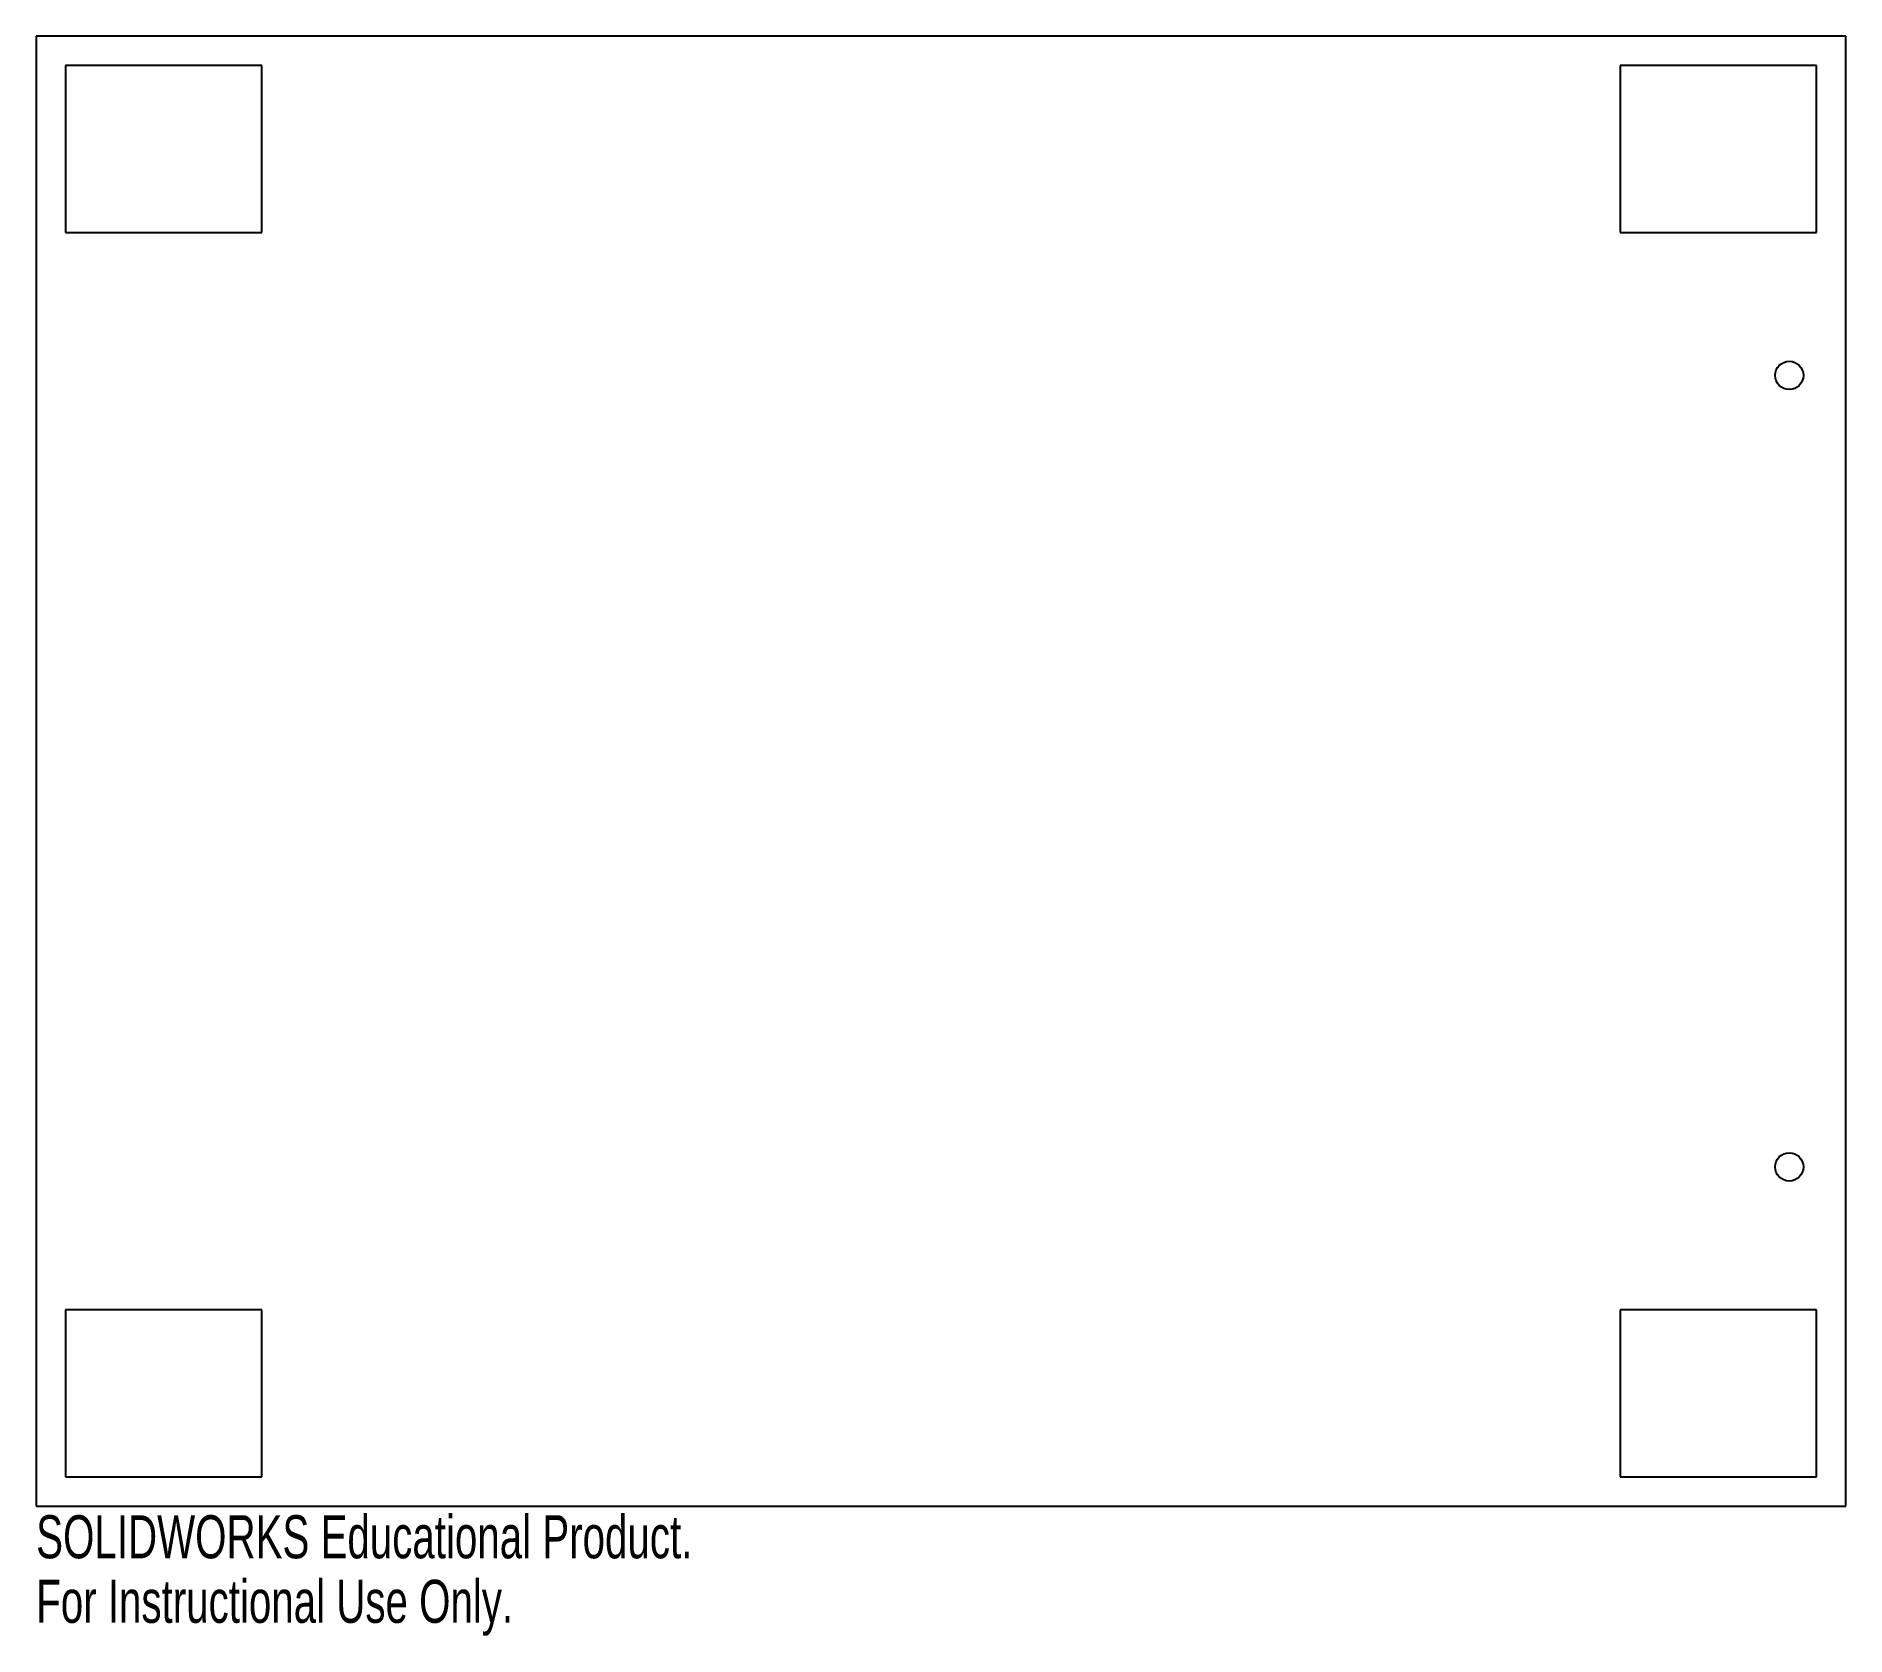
# Model space of a CAD drawing. Header units: inches. Extents: x -5.15 to 2.85, y -4.11 to 2.97.
import ezdxf

# ---------------------------------------------------------------- set-up
doc = ezdxf.new("R2010")
doc.units = ezdxf.units.IN
doc.header["$MEASUREMENT"] = 0
doc.styles.add('SLDTEXTSTYLE0', font='TXT', dxfattribs={"width": 0.7})

msp = doc.modelspace()

# ---------------------------------------------------------------- linework, layer by layer
at = {"color": 7, "linetype": 'Continuous', "lineweight": 25}
for p, q in [((-5.1477, 2.9682), (-5.1477, -3.5318)), ((2.8523, 2.9682), (-5.1477, 2.9682)), ((2.8523, -3.5318), (2.8523, 2.9682)), ((-5.0177, 2.8382), (-5.0177, 2.1007)), ((-4.1502, 2.8382), (-5.0177, 2.8382)), ((-4.1502, 2.1007), (-4.1502, 2.8382)), ((2.7223, 2.8382), (1.8548, 2.8382)), ((1.8548, 2.8382), (1.8548, 2.1007)), ((2.7223, 2.1007), (2.7223, 2.8382)), ((-5.0177, 2.1007), (-4.1502, 2.1007)), ((1.8548, 2.1007), (2.7223, 2.1007)), ((-4.1502, -2.6643), (-5.0177, -2.6643)), ((-5.0177, -2.6643), (-5.0177, -3.4018)), ((-4.1502, -3.4018), (-4.1502, -2.6643)), ((2.7223, -2.6643), (1.8548, -2.6643)), ((1.8548, -2.6643), (1.8548, -3.4018)), ((2.7223, -3.4018), (2.7223, -2.6643)), ((-5.0177, -3.4018), (-4.1502, -3.4018)), ((1.8548, -3.4018), (2.7223, -3.4018)), ((-5.1477, -3.5318), (2.8523, -3.5318))]:
    msp.add_line(p, q, dxfattribs=at)
for centre in [(2.6023, 1.4682), (2.6023, -2.0318)]:
    msp.add_circle(centre, 0.0625, dxfattribs=at)

# ---------------------------------------------------------------- texts
at = {"color": 7, "linetype": 'Continuous', "char_height": 0.1903, "attachment_point": 1, "style": 'SLDTEXTSTYLE0'}
for s, insert in [('SOLIDWORKS Educational Product.', (-5.1477, -3.572)), ('For Instructional Use Only.', (-5.1477, -3.8574))]:
    msp.add_mtext(s, dxfattribs=dict(at, insert=insert))

doc.saveas('drawing.dxf')
